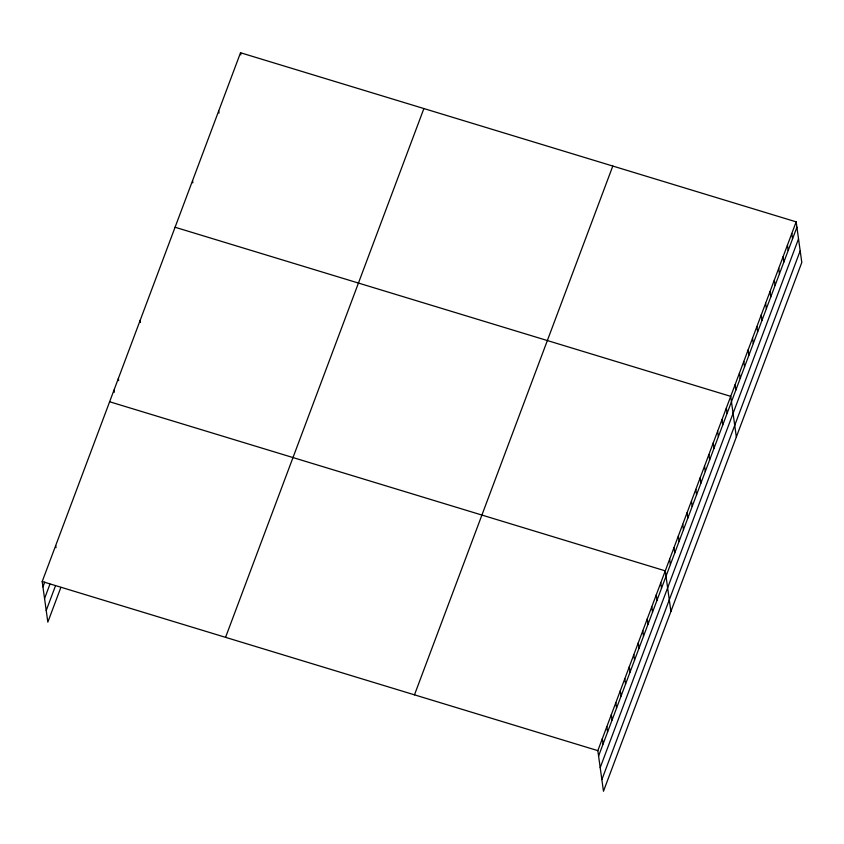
<?xml version="1.0" encoding="UTF-8"?>
<svg xmlns="http://www.w3.org/2000/svg" width="844" height="844" viewBox="0 0 844 844"><rect width="100%" height="100%" fill="white"/><g stroke="black" fill="none" stroke-linecap="round" stroke-linejoin="round"><path stroke-width="1.27" d="M60.873 587.382L47.834 622.144L42.2 581.537L240.529 52.75L796.166 221.856L801.8 262.463L603.471 791.25L597.837 750.643L796.166 221.856M42.949 586.907L44.743 582.117M44.563 598.533L49.954 584.154M46.22 610.518L55.208 586.548M225.559 637.347L423.888 108.559M414.478 694.844L612.807 166.046M598.586 756.013L796.915 227.226M600.2 767.639L798.519 238.852M601.867 779.624L800.186 250.826M175.077 227.247L730.714 396.353L736.348 436.96M109.625 401.755L665.272 570.861L670.906 611.457M42.2 581.537L597.837 750.643M791.799 233.493L792.548 238.852M787.441 245.119L788.18 250.489M783.074 256.755L783.823 262.125M778.717 268.392L779.455 273.762M774.349 280.018L775.098 285.388M769.992 291.655L770.73 297.025M765.624 303.291L766.373 308.661M761.256 314.928L762.005 320.287M756.899 326.554L757.638 331.924M752.531 338.191L753.281 343.561M748.174 349.827L748.913 355.187M743.807 361.454L744.556 366.823M739.449 373.09L740.188 378.46M735.082 384.727L735.831 390.097M726.357 407.99L727.095 413.36M721.989 419.626L722.738 424.996M717.632 431.252L718.371 436.622M713.264 442.889L714.013 448.259M708.907 454.526L709.646 459.896M704.54 466.162L705.289 471.522M700.172 477.788L700.921 483.158M695.815 489.425L696.564 494.795M691.447 501.062L692.196 506.421M687.09 512.688L687.828 518.058M682.722 524.324L683.471 529.694M678.365 535.961L679.104 541.331M673.997 547.587L674.746 552.957M669.64 559.224L670.379 564.594M660.778 582.845L661.517 588.215M656.284 594.83L657.022 600.2M651.79 606.815L652.528 612.185M647.295 618.8L648.034 624.17M642.79 630.784L643.539 636.154M638.296 642.769L639.045 648.139M633.802 654.765L634.551 660.124M629.308 666.749L630.057 672.109M624.813 678.734L625.562 684.104M620.319 690.719L621.068 696.089M615.825 702.704L616.563 708.074M611.33 714.689L612.069 720.059M606.836 726.673L607.574 732.043M602.342 738.658L603.08 744.028M240.529 52.75L240.825 54.892M218.712 110.912L219.007 113.064M192.527 180.721L192.833 182.863M140.167 320.319L140.473 322.461M118.36 378.481L118.656 380.633M113.993 390.118L114.288 392.27M55.683 545.583L55.989 547.735"/></g></svg>
